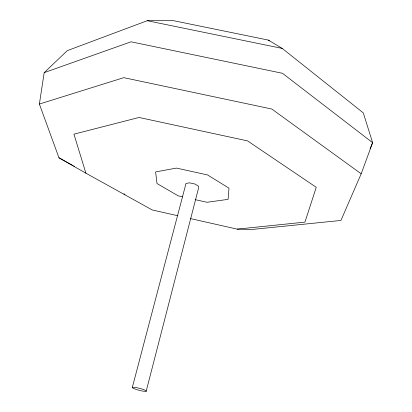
<?xml version="1.0" encoding="UTF-8"?>
<svg xmlns="http://www.w3.org/2000/svg" width="412" height="412" viewBox="0 0 412 412"><rect width="100%" height="100%" fill="white"/><g stroke="black" fill="none" stroke-linecap="round" stroke-linejoin="round"><path stroke-width="0.62" d="M177.85 215.744L152.244 209.965L85.923 173.215L58.962 157.791L39.382 104.051L44.187 72.651L67.3 50.64L147.249 20.713L173.128 20.6L268.325 40.082L282.215 48.415L363.291 112.888L372.618 142.686L361.185 173.812L340.945 220.441L252 229.474L237.188 229.129L190.344 218.561M146.142 391.4L198.532 188.171L198.522 186.209L194.835 183.994L189.633 182.84L186.013 183.433L132.386 387.192L132.788 388.125L136.954 389.731L142.464 391.081L146.142 391.4L145.817 390.488L141.635 388.866L136.048 387.496L132.386 387.192M370.084 148.598L372.618 142.686L282.452 73.285L131.021 41.803L44.187 72.651M39.382 104.051L123.785 77.662L271.817 109.036L361.185 173.812M237.188 229.129L304.952 222.109L316.251 187.305L247.555 140.894L139.04 117.466L73.933 134.173L85.923 173.215M147.249 20.713L282.215 48.415M182.573 196.818L178.185 195.839L156.993 183.531L155.612 171.928L176.449 168.086L207.55 174.946L228.995 188.176L228.088 199.362L206.999 202.277L195.097 199.619M58.962 157.791L72.399 165.238M73.521 165.861L74.639 166.479M123.904 193.8L125.021 194.418M268.325 40.082L269.33 40.881"/></g></svg>
